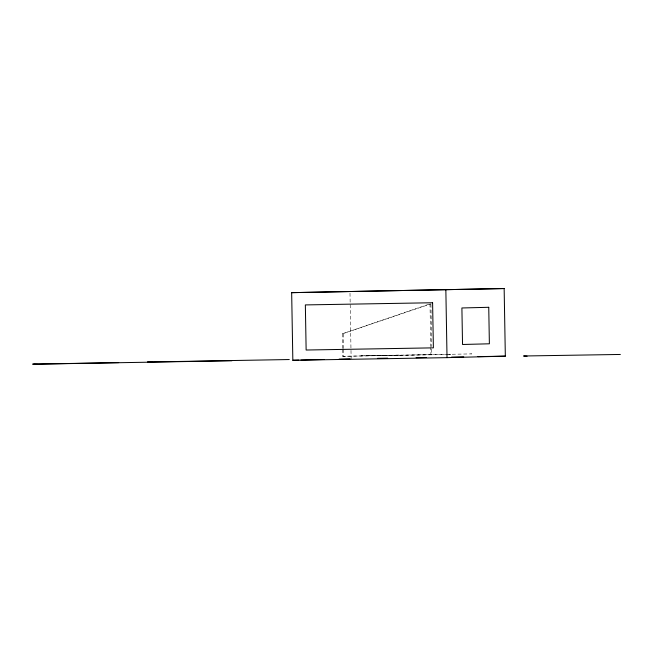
<?xml version="1.0" encoding="UTF-8"?>
<svg xmlns="http://www.w3.org/2000/svg" width="653" height="653" viewBox="0 0 653 653"><rect width="100%" height="100%" fill="white"/><g stroke="black" fill="none" stroke-linecap="round" stroke-linejoin="round"><path stroke-width="0.49" stroke-dasharray="3.27 2.45" d="M342.564 348.473L342.303 333.83L429.992 303.833L430.931 303.882L431.674 346.653M342.303 333.83L430.931 303.882M342.58 349.453L342.694 356.285L447.558 354.399M448.57 354.375L450.594 354.342L449.656 354.285M342.694 356.285L431.821 354.799L431.698 347.665M470.772 353.844L471.703 353.902L361.476 355.828L362.407 355.885M431.821 354.799L430.882 354.742L430.76 347.616M399.187 355.101L364.382 355.705M382.585 355.387L383.523 355.444M429.992 303.833L430.743 346.596M350 293.189L351.143 358.799M343.241 333.887L343.494 348.531M343.511 349.502L343.633 356.342"/><path stroke-width="0.98" d="M291.662 292.658L504.149 288.544L505.332 356.163L447.027 357.648L292.838 360.276L291.662 292.658L504.149 288.544M292.838 360.276L298.87 360.121M300.886 360.072L324.002 359.485M339.078 359.101L350.139 358.824M289.263 359.542L147.496 362.023L152.647 362.325M118.691 362.627L32.65 364.129L38.184 364.456M33.915 364.203L231.929 360.742M377.516 358.342L387.662 358.171M416.067 357.689L426.205 357.518M451.566 357.085L463.736 356.873M477.939 356.628L505.332 356.163M620.35 354.457L523.567 355.999L527.085 356.212M445.852 290.022L447.027 357.648M488.746 307.294L461.9 307.971L462.536 344.482L489.383 343.796L488.746 307.294M432.596 302.747L305.351 304.918L306.135 350.024L433.38 347.853L432.596 302.747"/></g></svg>
